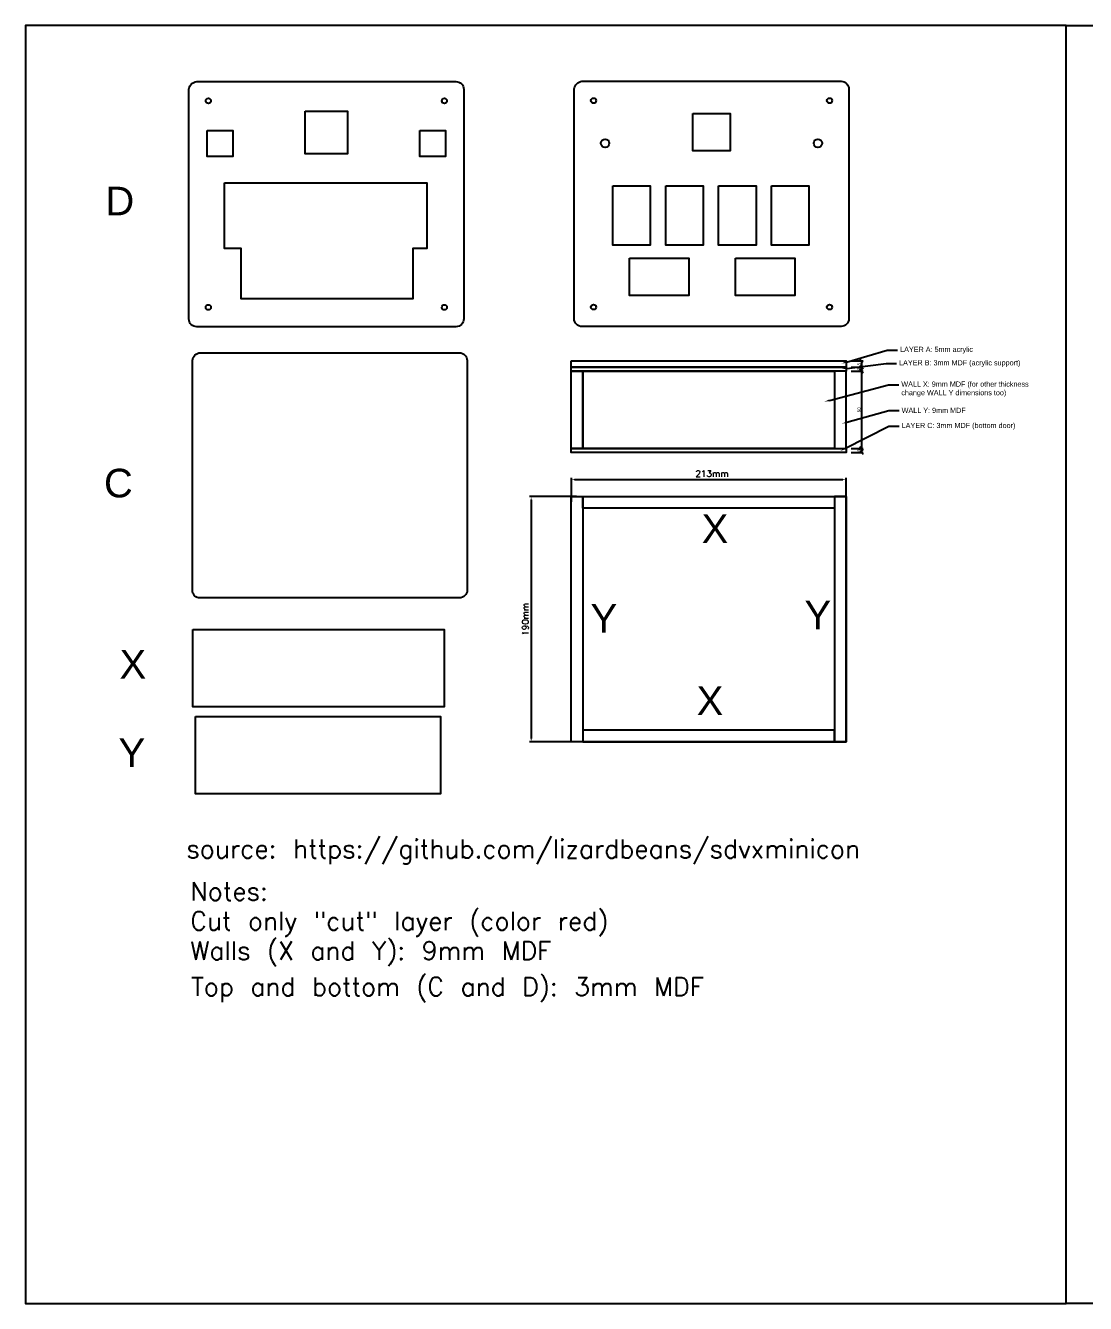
# Model space of a CAD drawing. Header units: millimetres. Extents: x 1672 to 3560, y 726 to 1716.
# Drawn here: x 1672 to 2493, y 726 to 1716 of the extents above; entities that cross this region are included whole.
import ezdxf
from ezdxf import colors
from ezdxf.entities.mleader import LeaderData, LeaderLine
from ezdxf.math import Vec2, Vec3

# ---------------------------------------------------------------- set-up
doc = ezdxf.new("R2010")
doc.units = ezdxf.units.MM
doc.layers.add('cut', color=10, linetype='Continuous')
doc.layers.add('text', color=92, linetype='Continuous')
doc.styles.add('beat', font='txt.shx')
doc.styles.get("Standard").update_dxf_attribs({"font": 'arial.ttf'})
doc.dimstyles.new('GRANDE', dxfattribs={"dimtxt": 5, "dimasz": 2.5, "dimexe": 1.25, "dimexo": 2, "dimgap": 2, "dimtad": 1, "dimtoh": 1, "dimtxsty": 'beat', "dimcen": 2.5, "dimadec": 0, "dimazin": 0, "dimtfac": 1, "dimtmove": 0, "dimatfit": 3, "dimfxl": 1, "dimarcsym": 0})
doc.dimstyles.new('ISO-25', dxfattribs={"dimtxt": 2.5, "dimasz": 2.5, "dimexe": 1.25, "dimexo": 0.625, "dimtad": 1, "dimtxsty": 'Standard', "dimcen": 2.5, "dimadec": 0, "dimazin": 0, "dimtfac": 1, "dimtmove": 0, "dimatfit": 3, "dimfxl": 1, "dimarcsym": 0})

# ---------------------------------------------------------------- blocks, each defined once
blk = doc.blocks.new('_Oblique')
at = {"color": 0, "linetype": 'ByBlock', "lineweight": -2}
blk.add_line((-0.5, -0.5), (0.5, 0.5), dxfattribs=at)
blk = doc.blocks.new('*D5')
at = {"layer": 'Defpoints', "color": 0, "transparency": 16777216}
for p in [(2307.78, 1456.4), (2307.78, 1451.4), (2319.76, 1451.4)]:
    blk.add_point(p, dxfattribs=at)
at = {"layer": 'text', "color": 0, "lineweight": -2, "transparency": 16777216}
for p, q in [((2311.76, 1456.4), (2321.01, 1456.4)), ((2319.76, 1456.4), (2319.76, 1451.4)), ((2311.76, 1451.4), (2321.01, 1451.4))]:
    blk.add_line(p, q, dxfattribs=at)
at = {"layer": 'text', "color": 0, "lineweight": -2, "transparency": 16777216, "xscale": 2.5, "yscale": 2.5, "zscale": 2.5}
for p, rotation in [((2319.76, 1456.4), 90), ((2319.76, 1451.4), 270)]:
    blk.add_blockref('_Oblique', p, dxfattribs=dict(at, rotation=rotation))
at = {"layer": 'text', "color": 0, "transparency": 16777216, "insert": (2317.86, 1453.9), "char_height": 2.5, "attachment_point": 5, "rotation": 90}
blk.add_mtext('5', dxfattribs=at)
blk = doc.blocks.new('*D6')
at = {"layer": 'Defpoints', "color": 0, "transparency": 16777216}
for p in [(2307.78, 1451.4), (2307.78, 1448.4), (2319.76, 1448.4)]:
    blk.add_point(p, dxfattribs=at)
at = {"layer": 'text', "color": 0, "lineweight": -2, "transparency": 16777216}
for p, q in [((2311.76, 1451.4), (2321.01, 1451.4)), ((2311.76, 1448.4), (2321.01, 1448.4)), ((2319.76, 1451.4), (2319.76, 1448.4))]:
    blk.add_line(p, q, dxfattribs=at)
at = {"layer": 'text', "color": 0, "lineweight": -2, "transparency": 16777216, "xscale": 2.5, "yscale": 2.5, "zscale": 2.5}
for p, rotation in [((2319.76, 1451.4), 90), ((2319.76, 1448.4), 270)]:
    blk.add_blockref('_Oblique', p, dxfattribs=dict(at, rotation=rotation))
at = {"layer": 'text', "color": 0, "transparency": 16777216, "insert": (2317.86, 1449.9), "char_height": 2.5, "attachment_point": 5, "rotation": 90}
blk.add_mtext('3', dxfattribs=at)
blk = doc.blocks.new('*D7')
at = {"layer": 'Defpoints', "color": 0, "transparency": 16777216}
for p in [(2307.78, 1448.4), (2307.78, 1388.4), (2319.76, 1388.4)]:
    blk.add_point(p, dxfattribs=at)
at = {"layer": 'text', "color": 0, "lineweight": -2, "transparency": 16777216}
for p, q in [((2311.76, 1448.4), (2321.01, 1448.4)), ((2319.76, 1448.4), (2319.76, 1388.4)), ((2311.76, 1388.4), (2321.01, 1388.4))]:
    blk.add_line(p, q, dxfattribs=at)
at = {"layer": 'text', "color": 0, "lineweight": -2, "transparency": 16777216, "xscale": 2.5, "yscale": 2.5, "zscale": 2.5}
for p, rotation in [((2319.76, 1448.4), 90), ((2319.76, 1388.4), 270)]:
    blk.add_blockref('_Oblique', p, dxfattribs=dict(at, rotation=rotation))
at = {"layer": 'text', "color": 0, "transparency": 16777216, "insert": (2317.86, 1418.4), "char_height": 2.5, "attachment_point": 5, "rotation": 90}
blk.add_mtext('60', dxfattribs=at)
blk = doc.blocks.new('*D8')
at = {"layer": 'Defpoints', "color": 0, "transparency": 16777216}
for p in [(2307.78, 1388.4), (2307.78, 1385.4), (2319.76, 1385.4)]:
    blk.add_point(p, dxfattribs=at)
at = {"layer": 'text', "color": 0, "lineweight": -2, "transparency": 16777216}
for p, q in [((2311.76, 1388.4), (2321.01, 1388.4)), ((2319.76, 1388.4), (2319.76, 1385.4)), ((2311.76, 1385.4), (2321.01, 1385.4))]:
    blk.add_line(p, q, dxfattribs=at)
at = {"layer": 'text', "color": 0, "lineweight": -2, "transparency": 16777216, "xscale": 2.5, "yscale": 2.5, "zscale": 2.5}
for p, rotation in [((2319.76, 1388.4), 90), ((2319.76, 1385.4), 270)]:
    blk.add_blockref('_Oblique', p, dxfattribs=dict(at, rotation=rotation))
at = {"layer": 'text', "color": 0, "transparency": 16777216, "insert": (2317.86, 1386.9), "char_height": 2.5, "attachment_point": 5, "rotation": 90}
blk.add_mtext('3', dxfattribs=at)
blk = doc.blocks.new('*D10')
at = {"layer": 'Defpoints', "color": 0, "transparency": 16777216}
for p in [(2307.78, 1364.53), (2094.79, 1345.26), (2307.78, 1345.18)]:
    blk.add_point(p, dxfattribs=at)
at = {"layer": 'text', "color": 0, "lineweight": -2, "transparency": 16777216}
for p, q in [((2094.79, 1347.26), (2094.79, 1365.78)), ((2097.29, 1364.53), (2305.28, 1364.53)), ((2307.78, 1347.18), (2307.78, 1365.78))]:
    blk.add_line(p, q, dxfattribs=at)
at = {"layer": 'text', "color": 0, "transparency": 16777216}
for points in [[(2097.29, 1364.95), (2097.29, 1364.12), (2094.79, 1364.53)], [(2305.28, 1364.95), (2305.28, 1364.12), (2307.78, 1364.53)]]:
    blk.add_solid(points, dxfattribs=at)
at = {"layer": 'text', "color": 0, "transparency": 16777216, "insert": (2203.85, 1369.03), "char_height": 5, "attachment_point": 5, "style": 'beat'}
blk.add_mtext('213mm', dxfattribs=at)
blk = doc.blocks.new('*D11')
at = {"layer": 'Defpoints', "color": 0, "transparency": 16777216}
for p in [(2100.79, 1351.18), (2063.66, 1161.18), (2100.79, 1161.18)]:
    blk.add_point(p, dxfattribs=at)
at = {"layer": 'text', "color": 0, "lineweight": -2, "transparency": 16777216}
for p, q in [((2098.79, 1351.18), (2062.41, 1351.18)), ((2063.66, 1348.68), (2063.66, 1163.68)), ((2098.79, 1161.18), (2062.41, 1161.18))]:
    blk.add_line(p, q, dxfattribs=at)
at = {"layer": 'text', "color": 0, "transparency": 16777216}
for points in [[(2063.25, 1348.68), (2064.08, 1348.68), (2063.66, 1351.18)], [(2063.25, 1163.68), (2064.08, 1163.68), (2063.66, 1161.18)]]:
    blk.add_solid(points, dxfattribs=at)
at = {"layer": 'text', "color": 0, "transparency": 16777216, "insert": (2059.16, 1256.18), "char_height": 5, "attachment_point": 5, "rotation": 90, "style": 'beat'}
blk.add_mtext('190mm', dxfattribs=at)

msp = doc.modelspace()

# ---------------------------------------------------------------- linework, layer by layer
at = {"layer": 'cut'}
for points in [[(1804.361, 1672.882), (2005.358, 1672.882, -0.4039166), (2011.358, 1666.882), (2011.358, 1488.882, -0.4123795), (2005.368, 1482.882), (1804.361, 1482.882, -0.4335222), (1798.361, 1488.802), (1798.361, 1666.96, -0.3471647)], [(1807.029, 1462.72), (2008.026, 1462.72, -0.4039166), (2014.026, 1456.72), (2014.026, 1278.72, -0.4123795), (2008.036, 1272.72), (1807.029, 1272.72, -0.4335222), (1801.029, 1278.641), (1801.029, 1456.799, -0.3471647)]]:
    msp.add_lwpolyline(points, format="xyb", close=True, dxfattribs=at)
for points in [[(1888.357, 1649.884), (1921.357, 1649.884), (1921.357, 1616.884), (1888.357, 1616.884)], [(1812.357, 1634.884), (1832.357, 1634.884), (1832.357, 1614.884), (1812.357, 1614.884)], [(1977.357, 1634.884), (1997.357, 1634.884), (1997.357, 1614.884), (1977.357, 1614.884)], [(1825.857, 1594.384), (1982.857, 1594.384), (1982.857, 1543.384), (1971.857, 1543.384), (1971.857, 1504.384), (1838.857, 1504.384), (1838.857, 1543.384), (1825.857, 1543.384)], [(1801.307, 1248.163), (1996.307, 1248.163), (1996.307, 1188.163), (1801.307, 1188.163)], [(1803.352, 1180.915), (1993.352, 1180.915), (1993.352, 1120.915), (1803.352, 1120.915)]]:
    msp.add_lwpolyline(points, close=True, dxfattribs=at)
for centre in [(1813.359, 1657.882), (1996.359, 1657.882), (1813.359, 1497.882), (1996.359, 1497.882)]:
    msp.add_circle(centre, 2, dxfattribs=at)
at = {"layer": 'text'}
for points in [[(2478.444, 1716.253), (1671.636, 1716.253), (1671.636, 725.919), (2478.444, 725.919)], [(2478.444, 1716.253), (3560.263, 1716.253), (3560.263, 725.919), (2478.444, 725.919)], [(2188.979, 1648.077), (2217.979, 1648.077), (2217.979, 1619.077), (2188.979, 1619.077)], [(2126.979, 1592.077), (2155.979, 1592.077), (2155.979, 1546.077), (2126.979, 1546.077)], [(2167.979, 1592.077), (2196.979, 1592.077), (2196.979, 1546.077), (2167.979, 1546.077)], [(2208.979, 1592.077), (2237.979, 1592.077), (2237.979, 1546.077), (2208.979, 1546.077)], [(2249.979, 1592.077), (2278.979, 1592.077), (2278.979, 1546.077), (2249.979, 1546.077)], [(2139.979, 1536.077), (2185.979, 1536.077), (2185.979, 1507.077), (2139.979, 1507.077)], [(2221.979, 1536.077), (2267.979, 1536.077), (2267.979, 1507.077), (2221.979, 1507.077)], [(2094.784, 1456.403), (2307.784, 1456.403), (2307.784, 1451.403), (2094.784, 1451.403)], [(2094.784, 1451.403), (2307.784, 1451.403), (2307.784, 1448.403), (2094.784, 1448.403)], [(2094.784, 1448.403), (2103.784, 1448.403), (2103.784, 1388.403), (2094.784, 1388.403)], [(2103.784, 1448.403), (2298.784, 1448.403), (2298.784, 1388.403), (2103.784, 1388.403)], [(2307.784, 1448.403), (2298.784, 1448.403), (2298.784, 1388.403), (2307.784, 1388.403)], [(2094.784, 1388.403), (2307.784, 1388.403), (2307.784, 1385.403), (2094.784, 1385.403)], [(2094.787, 1351.184), (2307.784, 1351.184), (2307.784, 1161.184), (2094.787, 1161.184)], [(2094.787, 1351.184), (2103.787, 1351.184), (2103.787, 1161.184), (2094.787, 1161.184)], [(2103.787, 1351.184), (2298.784, 1351.184), (2298.784, 1342.184), (2103.787, 1342.184)], [(2307.784, 1351.184), (2298.784, 1351.184), (2298.784, 1161.184), (2307.784, 1161.184)], [(2103.787, 1161.184), (2298.784, 1161.184), (2298.784, 1170.184), (2103.787, 1170.184)]]:
    msp.add_lwpolyline(points, close=True, dxfattribs=at)
msp.add_lwpolyline([(2102.983, 1673.075), (2303.98, 1673.075, -0.4039166), (2309.98, 1667.075), (2309.98, 1489.075, -0.4123795), (2303.99, 1483.075), (2102.983, 1483.075, -0.4335222), (2096.983, 1488.995), (2096.983, 1667.153, -0.3471647)], format="xyb", close=True, dxfattribs=at)
for centre, radius in [((2111.982, 1658.075), 2), ((2294.982, 1658.075), 2), ((2120.979, 1625.077), 3.25), ((2285.979, 1625.077), 3.25), ((2111.982, 1498.075), 2), ((2294.982, 1498.075), 2)]:
    msp.add_circle(centre, radius, dxfattribs=at)

# ---------------------------------------------------------------- texts
for s, p in [('D', (1733.553, 1569.206)), ('C', (1732.425, 1350.587)), ('X', (2195.809, 1315.178)), ('Y', (2109.676, 1245.685)), ('Y', (2275.541, 1248.325)), ('X', (1744.512, 1210.199)), ('X', (2191.92, 1181.86)), ('Y', (1743.738, 1141.553))]:
    msp.add_text(s, height=22.186, dxfattribs=at).set_placement(p)
at = {"layer": 'text', "style": 'beat'}
for s, height, p in [('source: https://github.com/lizardbeans/sdvxminicon', 14.32443, (1796.286, 1071.085)), ('Notes: ', 14.3244, (1799.39, 1038.2)), ('Cut only "cut" layer (color red)', 14.32443, (1799.39, 1015.189)), ('Walls (X and Y): 9mm MDF', 14.32443, (1799.39, 992.178)), ('Top and bottom (C and D): 3mm MDF', 14.32443, (1800.01, 964.304))]:
    msp.add_text(s, height=height, dxfattribs=at).set_placement(p)

# ---------------------------------------------------------------- dimensions: what is measured, and where the dimension line sits
at = {"layer": 'text', "color": 1, "transparency": 33554600}
for base, p1, p2, picture, middle in [((2319.758, 1451.403), (2307.784, 1456.403), (2307.784, 1451.403), '*D5', (2317.862, 1453.903)), ((2319.758, 1448.403), (2307.784, 1451.403), (2307.784, 1448.403), '*D6', (2317.856, 1449.903)), ((2319.758, 1388.403), (2307.784, 1448.403), (2307.784, 1388.403), '*D7', (2317.857, 1418.403)), ((2319.758, 1385.403), (2307.784, 1388.403), (2307.784, 1385.403), '*D8', (2317.856, 1386.903))]:
    dim = msp.add_linear_dim(base=base, p1=p1, p2=p2, angle=90, dimstyle='ISO-25', override={"dimblk1": 'Oblique', "dimblk2": 'Oblique', "dimsah": 1, "dimfxl": 8, "dimfxlon": 1}, dxfattribs=at)
    dim.commit()
    dim.dimension.update_dxf_attribs({"geometry": picture, "text_midpoint": middle})
at = {"layer": 'text', "color": 1}
dim = msp.add_linear_dim(base=(2307.784, 1364.534), p1=(2094.787, 1345.262), p2=(2307.784, 1345.184), dimstyle='GRANDE', override={"dimpost": 'mm'}, dxfattribs=at)
dim.commit()
dim.dimension.update_dxf_attribs({"geometry": '*D10', "text_midpoint": (2203.854, 1364.534), "dimtype": 160})
dim = msp.add_linear_dim(base=(2063.664, 1161.184), p1=(2100.787, 1351.184), p2=(2100.787, 1161.184), angle=90, dimstyle='GRANDE', override={"dimpost": 'mm'}, dxfattribs=at)
dim.commit()
dim.dimension.update_dxf_attribs({"geometry": '*D11', "text_midpoint": (2059.164, 1256.184)})

# ---------------------------------------------------------------- leaders
at = {"layer": 'text', "color": 30, "true_color": 0xf26722}
ml = msp.add_multileader_mtext('Standard', dxfattribs=at)
ml.set_content('LAYER A: 5mm acrylic', color=(242, 103, 34))
ml.set_leader_properties()
ml.build(insert=Vec2(0, 0))
ctx = ml.context
ctx.base_point, ctx.plane_origin = Vec3(2347.689, 1464.715), Vec3(2304.295, 1454.321)
notes = []
notes.append((ctx, [(0, (1, 1, 0), (2339.689, 1464.715), (1, 0), 8, [(0, [(2304.295, 1454.321)], 0, [])])]))
ctx.mtext.insert, ctx.mtext.flow_direction = Vec3(2349.689, 1467.303), 5
ml = msp.add_multileader_mtext('Standard', dxfattribs=at)
ml.set_content('LAYER B: 3mm MDF (acrylic support)', color=(242, 103, 34))
ml.set_leader_properties()
ml.build(insert=Vec2(0, 0))
ctx = ml.context
ctx.base_point, ctx.plane_origin = Vec3(2346.889, 1454.321), Vec3(2304.531, 1450.088)
notes.append((ctx, [(0, (1, 1, 0), (2338.889, 1454.321), (1, 0), 8, [(0, [(2304.531, 1450.088)], 0, [])])]))
ctx.mtext.insert, ctx.mtext.flow_direction = Vec3(2348.889, 1456.909), 5
ml = msp.add_multileader_mtext('Standard', dxfattribs=at)
ml.set_content('WALL X: 9mm MDF (for other thickness\\Pchange WALL Y dimensions too)', color=(242, 103, 34))
ml.set_leader_properties()
ml.build(insert=Vec2(0, 0))
ctx = ml.context
ctx.base_point, ctx.plane_origin = Vec3(2348.634, 1437.821), Vec3(2270.877, 1424.457)
notes.append((ctx, [(0, (1, 1, 0), (2340.634, 1437.821), (1, 0), 8, [(0, [(2290.965, 1424.766)], 0, [])])]))
ctx.mtext.insert, ctx.mtext.flow_direction = Vec3(2350.634, 1440.409), 5
ml = msp.add_multileader_mtext('Standard', dxfattribs=at)
ml.set_content('WALL Y: 9mm MDF', color=(242, 103, 34))
ml.set_leader_properties()
ml.build(insert=Vec2(0, 0))
ctx = ml.context
ctx.base_point, ctx.plane_origin = Vec3(2348.87, 1418.004), Vec3(2304.531, 1407.761)
notes.append((ctx, [(0, (1, 1, 0), (2340.87, 1418.004), (1, 0), 8, [(0, [(2304.531, 1407.761)], 0, [])])]))
ctx.mtext.insert, ctx.mtext.flow_direction = Vec3(2350.87, 1420.038), 5
ml = msp.add_multileader_mtext('Standard', dxfattribs=at)
ml.set_content('LAYER C: 3mm MDF (bottom door)', color=(242, 103, 34))
ml.set_leader_properties()
ml.build(insert=Vec2(0, 0))
ctx = ml.context
ctx.base_point, ctx.plane_origin = Vec3(2348.87, 1405.737), Vec3(2303.354, 1386.598)
notes.append((ctx, [(0, (1, 1, 0), (2340.87, 1405.737), (1, 0), 8, [(0, [(2303.354, 1386.598)], 0, [])])]))
ctx.mtext.insert, ctx.mtext.flow_direction = Vec3(2350.87, 1408.325), 5
for ctx, leaders in notes:
    for number, flags, end, landing, length, lines in leaders:
        leader = LeaderData()
        leader.index, (leader.has_last_leader_line, leader.has_dogleg_vector, leader.attachment_direction) = number, flags
        leader.last_leader_point, leader.dogleg_vector, leader.dogleg_length = Vec3(end), Vec3(landing), length
        for number, points, colour, breaks in lines:
            line = LeaderLine()
            line.index, line.vertices, line.color, line.breaks = number, Vec3.list(points), colors.encode_raw_color(colour), breaks
            leader.lines.append(line)
        ctx.leaders.append(leader)

doc.saveas('drawing.dxf')
